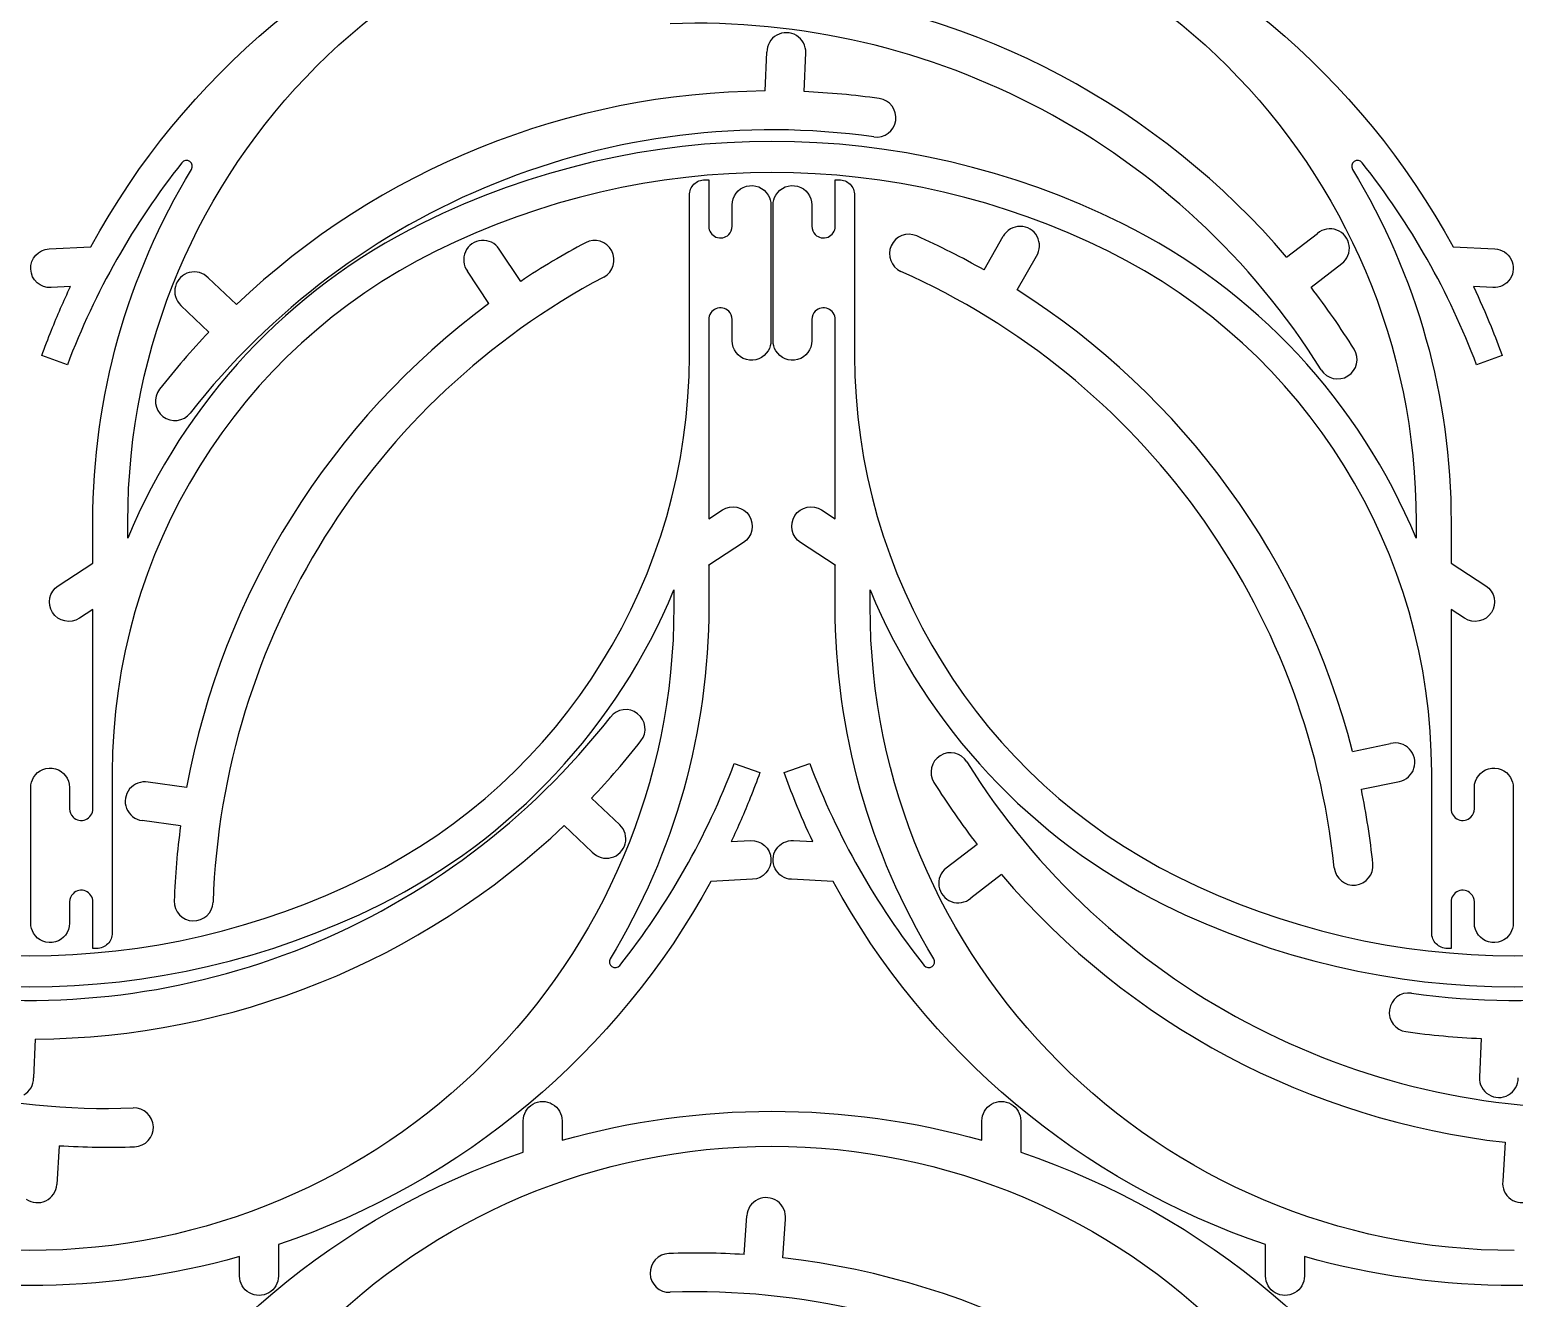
# Model space of a CAD drawing. Extents: x 3 to 3398, y -5 to 2267.
# Drawn here: x 2174 to 2716, y 1263 to 1727 of the extents above; entities that cross this region are included whole.
import ezdxf

# ---------------------------------------------------------------- set-up
doc = ezdxf.new("R2010")
doc.units = 0
doc.layers.add('Capa_1', color=7, linetype='CONTINUOUS')

msp = doc.modelspace()

# ---------------------------------------------------------------- linework, layer by layer
at = {"layer": 'Capa_1', "color": 7}
for points in [[(2442.357894, 1704.342453), (2442.958306, 1718.502954)], [(2456.533416, 1704.096301), (2457.133829, 1718.256802)], [(2420.313781, 1671.920986), (2421.731106, 1671.920986), (2421.731106, 1661.999698)], [(2467.897143, 1654.913084), (2467.897143, 1661.999698), (2467.897143, 1671.920986)], [(2474.983758, 1666.251666), (2474.983758, 1661.999698)], [(2414.644492, 1607.700217), (2414.644492, 1661.999698)], [(2522.25733, 1638.970576), (2529.252075, 1651.29753)], [(2632.774315, 1643.661701), (2644.007826, 1652.303952)], [(2353.03517, 1634.802133), (2345.197581, 1646.611133)], [(2534.409294, 1631.667444), (2541.404038, 1643.994401)], [(2341.422247, 1626.669111), (2333.584658, 1638.478111)], [(2641.697602, 1632.644397), (2652.931113, 1641.286648)], [(2188.60626, 1632.885985), (2181.529523, 1632.512038)], [(2249.179127, 1626.293165), (2238.910515, 1636.062295)], [(2708.089679, 1632.512407), (2701.012957, 1632.886381)], [(2239.153104, 1616.268954), (2228.884495, 1626.038085)], [(2421.731106, 1620.897364), (2421.731106, 1548.092013)], [(2187.458574, 1604.309581), (2178.124598, 1607.67235)], [(2711.494598, 1607.672718), (2702.16062, 1604.30995)], [(2462.951197, 1551.306501), (2462.951395, 1551.306898)], [(2462.951395, 1551.306898), (2467.897143, 1548.092013)], [(2680.08508, 1547.02743), (2680.08508, 1540.94703)], [(2692.840986, 1547.026665), (2692.840986, 1531.829336), (2692.842488, 1531.854848), (2705.511483, 1523.61955)], [(2434.401397, 1539.423666), (2421.73239, 1531.188369), (2421.730891, 1531.21388)], [(2467.897143, 1516.016183), (2467.897143, 1531.213512), (2467.895641, 1531.188), (2455.226646, 1539.423298)], [(2184.107708, 1523.619181), (2196.776715, 1531.854479), (2196.778215, 1531.828967)], [(2480.653049, 1516.015417), (2480.653049, 1522.095817)], [(2196.777999, 1442.145484), (2196.777999, 1514.950835), (2191.832265, 1511.73595)], [(2697.786734, 1511.73595), (2692.840986, 1514.950835)], [(2697.786932, 1511.736347), (2697.786734, 1511.73595)], [(2656.874358, 1463.108745), (2670.759485, 1465.951902)], [(2431.050531, 1458.733266), (2440.384507, 1455.370498)], [(2449.243531, 1455.370129), (2458.577509, 1458.732898)], [(2203.864613, 1455.34263), (2203.864613, 1401.04315)], [(2231.013562, 1449.978281), (2216.963931, 1451.845935)], [(2660.064887, 1449.294746), (2673.950014, 1452.137903)], [(2378.946933, 1446.069401), (2389.215542, 1436.30027)], [(2228.794423, 1435.975375), (2214.744792, 1437.843031)], [(2368.920909, 1436.04519), (2379.189521, 1426.27606)], [(2429.902845, 1430.156863), (2436.979582, 1430.530809)], [(2452.64845, 1430.530441), (2459.725172, 1430.156466)], [(2519.697483, 1429.137357), (2508.463972, 1420.495105)], [(2437.727617, 1416.377339), (2422.474824, 1415.571222)], [(2528.62077, 1418.120053), (2517.387259, 1409.477802)], [(2692.840986, 1408.129764), (2692.840986, 1401.04315), (2692.840986, 1391.121862), (2691.423663, 1391.121862)], [(2198.195325, 1391.121862), (2196.777999, 1391.121862), (2196.777999, 1401.04315)], [(2685.754371, 1396.791181), (2685.754371, 1401.04315)], [(2175.742143, 1357.995902), (2175.14173, 1343.835401)], [(2703.795644, 1358.242054), (2703.195231, 1344.081553)], [(2353.953591, 1316.693563), (2353.953591, 1328.166111)], [(2368.126822, 1328.166111), (2368.126822, 1321.079496)], [(2535.665836, 1328.166111), (2535.665836, 1316.693563)], [(2184.477482, 1319.068707), (2183.594428, 1304.92302)], [(2712.582911, 1320.305648), (2711.699859, 1306.159959)], [(2434.688579, 1279.303954), (2435.571633, 1293.449641)], [(2448.812174, 1278.067013), (2449.695226, 1292.212702)], [(2264.555514, 1282.940192), (2264.555514, 1271.467644)], [(2625.072293, 1271.467644), (2625.072293, 1282.940192)], [(2250.382283, 1271.467644), (2250.382283, 1278.554258)]]:
    msp.add_lwpolyline(points, dxfattribs=at)
for points in [[(2572.683502, 1655.946848)], [(2588.054627, 1407.096)]]:
    msp.add_lwpolyline(points, close=True, dxfattribs=at)
for points in [[(2196.034282, 1647.471626), (2230.154564, 1709.941353), (2286.528475, 1757.287874), (2353.953591, 1780.102655)], [(2209.533908, 1547.02743), (2209.558608, 1676.949081), (2314.887841, 1782.258291), (2444.809494, 1782.258291)], [(2444.809494, 1782.258291), (2574.731147, 1782.258291), (2680.06038, 1676.949081), (2680.08508, 1547.02743)], [(2535.665836, 1780.102655), (2603.090802, 1757.287913), (2659.464613, 1709.941537), (2693.58491, 1647.471994)], [(2632.774315, 1643.661701), (2586.093907, 1698.437164), (2520.326444, 1733.406344), (2448.812174, 1741.476106)], [(2645.399377, 1602.501834), (2594.416625, 1684.091289), (2503.779165, 1732.284082), (2407.629248, 1728.926454)], [(2446.559179, 1724.730013), (2444.317036, 1723.462347), (2442.938587, 1721.078569), (2442.958306, 1718.502954)], [(2453.751323, 1724.605124), (2451.554544, 1725.94987), (2448.801321, 1725.997678), (2446.559179, 1724.730013)], [(2457.133829, 1718.256802), (2457.242958, 1720.83018), (2455.948102, 1723.260379), (2453.751323, 1724.605124)], [(2442.357894, 1704.342453), (2370.391866, 1703.792175), (2301.32941, 1675.889132), (2249.179127, 1626.293165)], [(2483.975922, 1701.592115), (2474.874427, 1702.871243), (2465.716106, 1703.706959), (2456.533416, 1704.096301)], [(2482.003414, 1687.55676), (2386.731184, 1700.946396), (2291.552727, 1662.491804), (2232.320843, 1586.678453)], [(2490.005958, 1693.588379), (2490.550575, 1697.463593), (2487.851029, 1701.046732), (2483.975922, 1701.592115)], [(2572.683502, 1655.946848), (2492.119468, 1695.917799), (2397.499516, 1695.917799), (2316.935483, 1655.946848)], [(2482.003414, 1687.55676), (2485.878736, 1687.012909), (2489.461341, 1689.713164), (2490.005958, 1693.588379)], [(2567.644126, 1645.789689), (2490.255031, 1684.185429), (2399.363946, 1684.185429), (2321.974851, 1645.789689)], [(2229.294531, 1678.144079), (2211.613433, 1655.845132), (2197.500159, 1630.937215), (2187.458574, 1604.309581)], [(2196.778215, 1547.026297), (2196.778222, 1592.409859), (2209.23006, 1636.923523), (2232.777809, 1675.72006)], [(2232.174895, 1678.568399), (2231.253351, 1679.209704), (2229.991993, 1679.023887), (2229.294531, 1678.144079)], [(2232.777809, 1675.72006), (2233.360465, 1676.679762), (2233.09644, 1677.927095), (2232.174895, 1678.568399)], [(2657.444319, 1678.568792), (2656.522769, 1677.927495), (2656.258734, 1676.680164), (2656.841382, 1675.720457)], [(2656.841382, 1675.720457), (2680.38914, 1636.923913), (2692.840981, 1592.410238), (2692.840986, 1547.026665)], [(2660.32468, 1678.144448), (2659.627225, 1679.024262), (2658.365869, 1679.210089), (2657.444319, 1678.568792)], [(2702.16062, 1604.30995), (2692.119041, 1630.937583), (2678.005772, 1655.845499), (2660.32468, 1678.144448)], [(2414.644492, 1666.251666), (2414.644484, 1667.75526), (2415.241779, 1669.197273), (2416.304978, 1670.260478)], [(2416.304978, 1670.260478), (2417.368176, 1671.323682), (2418.810187, 1671.920985), (2420.313781, 1671.920986)], [(2435.443795, 1669.541595), (2438.520334, 1670.387063), (2441.782525, 1669.072328), (2443.413029, 1666.329817)], [(2446.215222, 1666.329817), (2447.845728, 1669.072326), (2451.107917, 1670.387059), (2454.184455, 1669.541592)], [(2467.897143, 1671.920986), (2467.897143, 1671.920986), (2469.314466, 1671.920986), (2469.314466, 1671.920986)], [(2469.314466, 1671.920986), (2470.818061, 1671.920986), (2472.260071, 1671.323683), (2473.323271, 1670.260479)], [(2473.323271, 1670.260479), (2474.38647, 1669.197274), (2474.983765, 1667.755261), (2474.983758, 1666.251666)], [(2414.644492, 1661.999698), (2414.644492, 1661.999698), (2414.644492, 1666.251666), (2414.644492, 1666.251666)], [(2430.235043, 1662.708359), (2430.235064, 1665.898956), (2432.367256, 1668.696128), (2435.443795, 1669.541595)], [(2443.413029, 1666.329817), (2444.064441, 1665.234143), (2444.408264, 1663.983051), (2444.408272, 1662.708359)], [(2445.219978, 1662.708359), (2445.219987, 1663.983051), (2445.56381, 1665.234143), (2446.215222, 1666.329817)], [(2454.184455, 1669.541592), (2457.260993, 1668.696125), (2459.393185, 1665.898955), (2459.393206, 1662.708359)], [(2421.731106, 1661.999698), (2421.731106, 1661.999698), (2421.731106, 1654.913083), (2421.731106, 1654.913083)], [(2430.235043, 1654.913083), (2430.235043, 1654.913083), (2430.235043, 1662.708359), (2430.235043, 1662.708359)], [(2444.408272, 1662.708359), (2444.408272, 1662.708359), (2444.408272, 1613.102088), (2444.408272, 1613.102088)], [(2445.219978, 1613.102088), (2445.219978, 1613.102088), (2445.219978, 1662.708359), (2445.219978, 1662.708359)], [(2459.393206, 1662.708359), (2459.393206, 1662.708359), (2459.393206, 1654.913083), (2459.393206, 1654.913083)], [(2474.983758, 1661.999698), (2474.983758, 1661.999698), (2474.983758, 1607.700217), (2474.983758, 1607.700217)], [(2316.935483, 1655.946848), (2268.402474, 1631.867727), (2230.244532, 1591.01026), (2209.533908, 1540.94703)], [(2421.731106, 1654.913083), (2421.731107, 1653.193324), (2422.767066, 1651.642904), (2424.355916, 1650.98478)], [(2428.989667, 1651.906488), (2429.787067, 1652.703886), (2430.235042, 1653.785391), (2430.235043, 1654.913083)], [(2459.393206, 1654.913083), (2459.393207, 1653.785391), (2459.841181, 1652.703887), (2460.63858, 1651.906488)], [(2465.272333, 1650.984777), (2466.861184, 1651.642901), (2467.897143, 1653.193323), (2467.897143, 1654.913084)], [(2535.484717, 1654.888849), (2532.909111, 1654.912543), (2530.52319, 1653.537748), (2529.252075, 1651.29753)], [(2541.650234, 1651.183475), (2540.420549, 1653.446699), (2538.060323, 1654.865155), (2535.484717, 1654.888849)], [(2680.08508, 1540.94703), (2659.374455, 1591.010261), (2621.216512, 1631.867728), (2572.683502, 1655.946848)], [(2651.092626, 1653.5482), (2648.680316, 1654.450941), (2645.968186, 1653.974631), (2644.007826, 1652.303952)], [(2338.729626, 1649.758846), (2336.161973, 1649.555534), (2333.906468, 1647.975908), (2332.837651, 1645.632447)], [(2345.197581, 1646.611133), (2343.773275, 1648.757184), (2341.297279, 1649.962159), (2338.729626, 1649.758846)], [(2376.708547, 1648.906504), (2368.593431, 1644.591616), (2360.692972, 1639.884598), (2353.03517, 1634.802133)], [(2386.291428, 1645.975712), (2384.454238, 1649.430944), (2380.164143, 1650.743011), (2376.708547, 1648.906504)], [(2424.355916, 1650.98478), (2425.944767, 1650.326657), (2427.773613, 1650.690436), (2428.989667, 1651.906488)], [(2460.63858, 1651.906488), (2461.854634, 1650.690434), (2463.683481, 1650.326654), (2465.272333, 1650.984777)], [(2497.657744, 1651.389225), (2494.082458, 1652.980208), (2489.894339, 1651.372075), (2488.302649, 1647.797104)], [(2522.25733, 1638.970576), (2514.263646, 1643.506481), (2506.054086, 1647.650927), (2497.657744, 1651.389225)], [(2541.404038, 1643.994401), (2542.785673, 1646.168197), (2542.87992, 1648.920251), (2541.650234, 1651.183475)], [(2655.619977, 1647.958421), (2655.238049, 1650.505637), (2653.504936, 1652.645459), (2651.092626, 1653.5482)], [(2174.083956, 1639.21503), (2173.877499, 1643.121379), (2176.875292, 1646.456188), (2180.781488, 1646.665509)], [(2180.781488, 1646.665509), (2180.781488, 1646.665509), (2196.034282, 1647.471626), (2196.034282, 1647.471626)], [(2321.974851, 1645.789689), (2249.626542, 1609.894876), (2203.864604, 1536.10596), (2203.864613, 1455.34263)], [(2332.837651, 1645.632447), (2331.768835, 1643.288985), (2332.054796, 1640.550236), (2333.584658, 1638.478111)], [(2383.36253, 1636.392252), (2386.817399, 1638.230125), (2388.128617, 1642.52048), (2386.291428, 1645.975712)], [(2488.302649, 1647.797104), (2486.71096, 1644.222133), (2488.318264, 1640.033695), (2491.89292, 1638.441299)], [(2685.754371, 1455.34263), (2685.754379, 1536.105962), (2639.992438, 1609.894878), (2567.644126, 1645.789689)], [(2652.931113, 1641.286648), (2654.972581, 1642.857186), (2656.001904, 1645.411205), (2655.619977, 1647.958421)], [(2693.58491, 1647.471994), (2693.58491, 1647.471994), (2708.837713, 1646.665906), (2708.837713, 1646.665906)], [(2708.837713, 1646.665906), (2711.365992, 1646.532282), (2713.630931, 1645.059988), (2714.779349, 1642.803623)], [(2181.529523, 1632.512038), (2177.623024, 1632.308445), (2174.290413, 1635.308682), (2174.083956, 1639.21503)], [(2231.994548, 1638.040374), (2229.501064, 1637.394738), (2227.553751, 1635.447777), (2226.907666, 1632.95441)], [(2238.910515, 1636.062295), (2237.135538, 1637.928779), (2234.488032, 1638.686009), (2231.994548, 1638.040374)], [(2650.178391, 1420.580038), (2640.12186, 1516.261522), (2579.78378, 1599.309765), (2491.89292, 1638.441299)], [(2714.779349, 1642.803623), (2715.927768, 1640.547257), (2715.785193, 1637.849615), (2714.405332, 1635.726873)], [(2181.650761, 1616.947509), (2183.80571, 1622.330219), (2186.125301, 1627.645544), (2188.60626, 1632.885985)], [(2226.907666, 1632.95441), (2226.26158, 1630.461042), (2227.018331, 1627.8134), (2228.884495, 1626.038085)], [(2383.36253, 1636.392252), (2298.415446, 1591.225084), (2244.017499, 1504.170171), (2240.659868, 1408.020255)], [(2657.418987, 1610.012558), (2652.548527, 1617.806915), (2647.301867, 1625.359784), (2641.697602, 1632.644397)], [(2701.012957, 1632.886381), (2703.291567, 1628.073319), (2705.434096, 1623.197002), (2707.437994, 1618.263238)], [(2714.405332, 1635.726873), (2713.025471, 1633.604131), (2710.617958, 1632.378783), (2708.089679, 1632.512407)], [(2656.874358, 1463.108745), (2638.930268, 1532.803949), (2595.148344, 1593.064598), (2534.409294, 1631.667444)], [(2341.422247, 1626.669111), (2283.523953, 1583.923357), (2244.05225, 1520.755428), (2231.013562, 1449.978281)], [(2424.355955, 1624.825598), (2422.767113, 1624.167496), (2421.731142, 1622.617108), (2421.731106, 1620.897364)], [(2428.989667, 1623.903874), (2427.773623, 1625.119915), (2425.944798, 1625.4837), (2424.355955, 1624.825598)], [(2430.235043, 1620.897364), (2430.23502, 1622.025027), (2429.787046, 1623.106497), (2428.989667, 1623.903874)], [(2460.63858, 1623.903874), (2459.841202, 1623.106496), (2459.393229, 1622.025026), (2459.393206, 1620.897364)], [(2465.272294, 1624.825601), (2463.68345, 1625.483703), (2461.854623, 1625.119917), (2460.63858, 1623.903874)], [(2467.897143, 1620.897364), (2467.897109, 1622.617109), (2466.861137, 1624.167499), (2465.272294, 1624.825601)], [(2178.124598, 1607.67235), (2179.245778, 1610.784407), (2180.421345, 1613.8766), (2181.650761, 1616.947509)], [(2239.153104, 1616.268954), (2232.818087, 1609.610051), (2226.810676, 1602.646982), (2221.152163, 1595.404424)], [(2430.235043, 1613.102088), (2430.235043, 1613.102088), (2430.235043, 1620.897364), (2430.235043, 1620.897364)], [(2459.393206, 1620.897364), (2459.393206, 1620.897364), (2459.393206, 1613.102088), (2459.393206, 1613.102088)], [(2467.897143, 1548.092013), (2467.897143, 1548.092013), (2467.897143, 1620.897364), (2467.897143, 1620.897364)], [(2707.437994, 1618.263238), (2708.860684, 1614.76047), (2710.213157, 1611.229591), (2711.494598, 1607.672718)], [(2435.443768, 1606.268803), (2432.367222, 1607.114285), (2430.235038, 1609.911481), (2430.235043, 1613.102088)], [(2444.408272, 1613.102088), (2444.408274, 1611.827377), (2444.064451, 1610.576264), (2443.413029, 1609.480573)], [(2446.215222, 1609.480573), (2445.5638, 1610.576264), (2445.219977, 1611.827377), (2445.219978, 1613.102088)], [(2459.393206, 1613.102088), (2459.39321, 1609.911482), (2457.261027, 1607.114289), (2454.184482, 1606.268806)], [(2296.534255, 1417.253159), (2368.882564, 1453.147972), (2414.644501, 1526.936888), (2414.644492, 1607.700217)], [(2443.413029, 1609.480573), (2441.782519, 1606.738054), (2438.520314, 1605.42332), (2435.443768, 1606.268803)], [(2454.184482, 1606.268806), (2451.107937, 1605.423324), (2447.845733, 1606.738056), (2446.215222, 1609.480573)], [(2474.983758, 1607.700217), (2474.98375, 1526.936886), (2520.745691, 1453.147969), (2593.094003, 1417.253159)], [(2655.163802, 1600.24858), (2658.482461, 1602.322319), (2659.49207, 1606.693489), (2657.418987, 1610.012558)], [(2645.399377, 1602.501834), (2647.473773, 1599.183585), (2651.845142, 1598.17484), (2655.163802, 1600.24858)], [(2221.152163, 1595.404424), (2218.743499, 1592.320233), (2219.290666, 1587.867476), (2222.37438, 1585.458202)], [(2222.37438, 1585.458202), (2225.458095, 1583.048929), (2229.91096, 1583.595215), (2232.320843, 1586.678453)], [(2421.731106, 1548.092013), (2421.731106, 1548.092013), (2426.67684, 1551.306898), (2426.67684, 1551.306898)], [(2426.67684, 1551.306898), (2429.958026, 1553.432953), (2434.341156, 1552.499961), (2436.472023, 1549.221898)], [(2453.161786, 1549.217771), (2455.291192, 1552.493582), (2459.670205, 1553.427915), (2462.951197, 1551.306501)], [(2196.778215, 1531.828967), (2196.778215, 1531.828967), (2196.778215, 1547.026296), (2196.778215, 1547.026297)], [(2209.533908, 1540.94703), (2209.533908, 1540.94703), (2209.533908, 1547.02743), (2209.533908, 1547.02743)], [(2436.472023, 1549.221898), (2438.60289, 1545.943834), (2437.67633, 1541.559341), (2434.401397, 1539.423666)], [(2455.226646, 1539.423298), (2451.956036, 1541.560683), (2451.03238, 1545.94196), (2453.161786, 1549.217771)], [(2421.730891, 1531.21388), (2421.730891, 1531.21388), (2421.730891, 1516.016551), (2421.730891, 1516.016551)], [(2182.037082, 1513.82095), (2179.906215, 1517.099013), (2180.832775, 1521.483507), (2184.107708, 1523.619181)], [(2301.573623, 1407.096), (2350.106632, 1431.17512), (2388.264573, 1472.032587), (2408.975198, 1522.095817)], [(2408.975198, 1522.095817), (2408.975198, 1522.095817), (2408.975198, 1516.015417), (2408.975198, 1516.015417)], [(2480.653049, 1522.095817), (2501.363674, 1472.032587), (2539.521617, 1431.17512), (2588.054627, 1407.096)], [(2705.511483, 1523.61955), (2708.782093, 1521.482164), (2709.705749, 1517.100887), (2707.576343, 1513.825076)], [(2173.699612, 1280.784557), (2043.777959, 1280.784557), (1938.448726, 1386.093767), (1938.424025, 1516.015417)], [(2408.975198, 1516.015417), (2408.950497, 1386.093767), (2303.621264, 1280.784557), (2173.699612, 1280.784557)], [(2191.832265, 1511.73595), (2188.551079, 1509.609895), (2184.167949, 1510.542887), (2182.037082, 1513.82095)], [(2421.730891, 1516.016551), (2421.730883, 1470.632988), (2409.279045, 1426.119324), (2385.731296, 1387.322787)], [(2503.896747, 1387.322391), (2480.348989, 1426.118935), (2467.897148, 1470.63261), (2467.897143, 1516.016183)], [(2715.928635, 1280.784557), (2586.006982, 1280.784557), (2480.677749, 1386.093767), (2480.653049, 1516.015417)], [(2692.840986, 1514.950835), (2692.840986, 1514.950835), (2692.840986, 1442.145484), (2692.840986, 1442.145484)], [(2707.576343, 1513.825076), (2705.446937, 1510.549266), (2701.067924, 1509.614932), (2697.786932, 1511.736347)], [(2136.096622, 1374.781596), (2231.368852, 1361.391959), (2326.54731, 1399.846552), (2385.779193, 1475.659902)], [(2395.725656, 1476.880153), (2392.641941, 1479.289426), (2388.189076, 1478.743141), (2385.779193, 1475.659902)], [(2396.947874, 1466.933931), (2399.356537, 1470.018123), (2398.809371, 1474.470879), (2395.725656, 1476.880153)], [(2678.325646, 1374.781596), (2773.597876, 1361.391959), (2868.776333, 1399.846552), (2928.008217, 1475.659902)], [(2378.946933, 1446.069401), (2385.28195, 1452.728304), (2391.28936, 1459.691373), (2396.947874, 1466.933931)], [(2677.672703, 1463.964453), (2675.900269, 1465.833318), (2673.253822, 1466.594133), (2670.759485, 1465.951902)], [(1973.766684, 1459.27992), (2024.749436, 1377.690465), (2115.386897, 1329.497672), (2211.536813, 1332.8553)], [(2389.214574, 1384.898769), (2406.895672, 1407.197716), (2421.008947, 1432.105632), (2431.050531, 1458.733266)], [(2458.577509, 1458.732898), (2468.619088, 1432.105265), (2482.732357, 1407.197349), (2500.413449, 1384.8984)], [(2506.231283, 1461.533174), (2502.912624, 1459.459435), (2501.903015, 1455.088265), (2503.976098, 1451.769196)], [(2515.995708, 1459.27992), (2513.921312, 1462.598169), (2509.549943, 1463.606914), (2506.231283, 1461.533174)], [(2515.995708, 1459.27992), (2566.97846, 1377.690465), (2657.61592, 1329.497672), (2753.765837, 1332.8553)], [(2679.291461, 1456.955732), (2680.064813, 1459.412581), (2679.445137, 1462.095587), (2677.672703, 1463.964453)], [(2174.100833, 1449.940759), (2174.100831, 1451.215471), (2174.444654, 1452.466583), (2175.096076, 1453.562274)], [(2175.096076, 1453.562274), (2176.726586, 1456.304794), (2179.988792, 1457.619527), (2183.065338, 1456.774045)], [(2183.065338, 1456.774045), (2186.141884, 1455.928562), (2188.274067, 1453.131367), (2188.274062, 1449.940759)], [(2440.384507, 1455.370498), (2439.263327, 1452.258441), (2438.08776, 1449.166247), (2436.858345, 1446.095339)], [(2453.300135, 1444.779609), (2451.877444, 1448.282377), (2450.524972, 1451.813257), (2449.243531, 1455.370129)], [(2673.950014, 1452.137903), (2676.473352, 1452.654572), (2678.51811, 1454.498883), (2679.291461, 1456.955732)], [(2685.754371, 1401.04315), (2685.754371, 1401.04315), (2685.754371, 1455.34263), (2685.754371, 1455.34263)], [(2701.344923, 1449.940759), (2701.344919, 1453.131366), (2703.477102, 1455.928559), (2706.553647, 1456.774041)], [(2706.553647, 1456.774041), (2709.630192, 1457.619524), (2712.892396, 1456.304792), (2714.522907, 1453.562274)], [(2714.522907, 1453.562274), (2715.174329, 1452.466583), (2715.518152, 1451.215471), (2715.518151, 1449.940759)], [(2174.100833, 1400.334489), (2174.100833, 1400.334489), (2174.100833, 1449.940759), (2174.100833, 1449.940759)], [(2188.274062, 1449.940759), (2188.274062, 1449.940759), (2188.274062, 1442.145484), (2188.274062, 1442.145484)], [(2210.20611, 1449.38113), (2208.568334, 1447.393167), (2208.13732, 1444.67344), (2209.08019, 1442.276504)], [(2216.963931, 1451.845935), (2214.430852, 1452.312646), (2211.843886, 1451.369093), (2210.20611, 1449.38113)], [(2503.976098, 1451.769196), (2508.846558, 1443.974839), (2514.093218, 1436.42197), (2519.697483, 1429.137357)], [(2664.27403, 1422.061582), (2663.31331, 1431.202173), (2661.908604, 1440.290631), (2660.064887, 1449.294746)], [(2701.344923, 1442.145484), (2701.344923, 1442.145484), (2701.344923, 1449.940759), (2701.344923, 1449.940759)], [(2715.518151, 1449.940759), (2715.518151, 1449.940759), (2715.518151, 1400.334489), (2715.518151, 1400.334489)], [(2436.858345, 1446.095339), (2434.703395, 1440.712629), (2432.383804, 1435.397303), (2429.902845, 1430.156863)], [(2459.725172, 1430.156466), (2457.446562, 1434.969529), (2455.304033, 1439.845845), (2453.300135, 1444.779609)], [(2188.274062, 1442.145484), (2188.274086, 1441.017821), (2188.722059, 1439.936351), (2189.519438, 1439.138974)], [(2189.519438, 1439.138974), (2190.735482, 1437.922932), (2192.564307, 1437.559148), (2194.15315, 1438.217249)], [(2194.15315, 1438.217249), (2195.741993, 1438.875351), (2196.777964, 1440.42574), (2196.777999, 1442.145484)], [(2209.08019, 1442.276504), (2210.023061, 1439.879568), (2212.191531, 1438.182387), (2214.744792, 1437.843031)], [(2692.840986, 1442.145484), (2692.84102, 1440.425739), (2693.876992, 1438.875348), (2695.465835, 1438.217246)], [(2695.465835, 1438.217246), (2697.054679, 1437.559144), (2698.883506, 1437.92293), (2700.099549, 1439.138974)], [(2700.099549, 1439.138974), (2700.896927, 1439.936351), (2701.3449, 1441.017821), (2701.344923, 1442.145484)], [(2175.742143, 1357.995902), (2247.70817, 1358.54618), (2316.770626, 1386.449224), (2368.920909, 1436.04519)], [(2228.794423, 1435.975375), (2227.583291, 1426.86458), (2226.815983, 1417.700271), (2226.495219, 1408.514928)], [(2391.192371, 1429.383945), (2391.838456, 1431.877313), (2391.081705, 1434.524956), (2389.215542, 1436.30027)], [(2379.189521, 1426.27606), (2380.964498, 1424.409576), (2383.612004, 1423.652346), (2386.105488, 1424.297982)], [(2386.105488, 1424.297982), (2388.598973, 1424.943617), (2390.546285, 1426.890578), (2391.192371, 1429.383945)], [(2436.979582, 1430.530809), (2440.886081, 1430.734403), (2444.218692, 1427.734166), (2444.425149, 1423.827817)], [(2445.95878, 1420.239225), (2444.810361, 1422.495591), (2444.952936, 1425.193232), (2446.332797, 1427.315975)], [(2446.332797, 1427.315975), (2447.712658, 1429.438717), (2450.120171, 1430.664064), (2452.64845, 1430.530441)], [(2444.425149, 1423.827817), (2444.631607, 1419.921469), (2441.633813, 1416.586659), (2437.727617, 1416.377339)], [(2657.966836, 1414.274385), (2661.858695, 1414.683445), (2664.68232, 1418.169643), (2664.27403, 1422.061582)], [(2050.86498, 1417.253159), (2128.254075, 1378.857419), (2219.14516, 1378.857419), (2296.534255, 1417.253159)], [(2422.474824, 1415.571222), (2388.354541, 1353.101495), (2331.98063, 1305.754974), (2264.555514, 1282.940192)], [(2451.900416, 1416.376942), (2449.372137, 1416.510565), (2447.107198, 1417.982859), (2445.95878, 1420.239225)], [(2467.153219, 1415.570854), (2467.153219, 1415.570854), (2451.900416, 1416.376942), (2451.900416, 1416.376942)], [(2625.072293, 1282.940192), (2557.647327, 1305.754935), (2501.273516, 1353.101311), (2467.153219, 1415.570854)], [(2508.463972, 1420.495105), (2506.422504, 1418.924568), (2505.393181, 1416.370549), (2505.775108, 1413.823333)], [(2528.62077, 1418.120053), (2575.301178, 1363.34459), (2641.068641, 1328.37541), (2712.582911, 1320.305648)], [(2593.094003, 1417.253159), (2670.483098, 1378.857419), (2761.374183, 1378.857419), (2838.763278, 1417.253159)], [(2650.178391, 1420.580038), (2650.588221, 1416.688261), (2654.074977, 1413.865325), (2657.966836, 1414.274385)], [(2189.519438, 1411.136359), (2188.722038, 1410.338961), (2188.274063, 1409.257457), (2188.274062, 1408.129764)], [(2194.153189, 1412.058067), (2192.564339, 1412.716191), (2190.735493, 1412.352412), (2189.519438, 1411.136359)], [(2196.777999, 1408.129764), (2196.777998, 1409.849523), (2195.74204, 1411.399944), (2194.153189, 1412.058067)], [(2505.775108, 1413.823333), (2506.157036, 1411.276116), (2507.89015, 1409.136295), (2510.302459, 1408.233554)], [(2695.465796, 1412.05807), (2693.876945, 1411.399946), (2692.840986, 1409.849525), (2692.840986, 1408.129764)], [(2700.099549, 1411.136359), (2698.883495, 1412.352414), (2697.054648, 1412.716194), (2695.465796, 1412.05807)], [(2701.344923, 1408.129764), (2701.344922, 1409.257456), (2700.896948, 1410.338961), (2700.099549, 1411.136359)], [(2045.825603, 1407.096), (2126.389637, 1367.125048), (2221.009589, 1367.125048), (2301.573623, 1407.096)], [(2188.274062, 1408.129764), (2188.274062, 1408.129764), (2188.274062, 1400.334489), (2188.274062, 1400.334489)], [(2196.777999, 1401.04315), (2196.777999, 1401.04315), (2196.777999, 1408.129764), (2196.777999, 1408.129764)], [(2226.495219, 1408.514928), (2226.359411, 1404.603988), (2229.419343, 1401.323248), (2233.330256, 1401.186667)], [(2233.330256, 1401.186667), (2237.241169, 1401.050086), (2240.522514, 1404.109369), (2240.659868, 1408.020255)], [(2510.302459, 1408.233554), (2512.714769, 1407.330813), (2515.426899, 1407.807123), (2517.387259, 1409.477802)], [(2588.054627, 1407.096), (2668.618661, 1367.125048), (2763.238613, 1367.125048), (2843.802646, 1407.096)], [(2701.344923, 1400.334489), (2701.344923, 1400.334489), (2701.344923, 1408.129764), (2701.344923, 1408.129764)], [(2175.096076, 1396.71303), (2174.444664, 1397.808705), (2174.100842, 1399.059796), (2174.100833, 1400.334489)], [(2188.274062, 1400.334489), (2188.274042, 1397.143892), (2186.141849, 1394.34672), (2183.06531, 1393.501252)], [(2203.864613, 1401.04315), (2203.864613, 1401.04315), (2203.864613, 1396.791181), (2203.864613, 1396.791181)], [(2706.553674, 1393.501256), (2703.477136, 1394.346723), (2701.344944, 1397.143893), (2701.344923, 1400.334489)], [(2715.518151, 1400.334489), (2715.518142, 1399.059796), (2715.174319, 1397.808705), (2714.522907, 1396.71303)], [(2183.06531, 1393.501252), (2179.988771, 1392.655785), (2176.726581, 1393.97052), (2175.096076, 1396.71303)], [(2203.864613, 1396.791181), (2203.864621, 1395.287587), (2203.267326, 1393.845574), (2202.204127, 1392.78237)], [(2687.414858, 1392.782369), (2686.351659, 1393.845573), (2685.754364, 1395.287587), (2685.754371, 1396.791181)], [(2714.522907, 1396.71303), (2712.892401, 1393.970522), (2709.630212, 1392.655789), (2706.553674, 1393.501256)], [(2202.204127, 1392.78237), (2201.140929, 1391.719165), (2199.698919, 1391.121862), (2198.195325, 1391.121862)], [(2691.423663, 1391.121862), (2689.920068, 1391.121862), (2688.478058, 1391.719164), (2687.414858, 1392.782369)], [(2385.731296, 1387.322787), (2385.14864, 1386.363086), (2385.412666, 1385.115753), (2386.33421, 1384.474448)], [(2386.33421, 1384.474448), (2387.255755, 1383.833144), (2388.517112, 1384.01896), (2389.214574, 1384.898769)], [(2500.413449, 1384.8984), (2501.110904, 1384.018586), (2502.372259, 1383.832758), (2503.293809, 1384.474056)], [(2503.293809, 1384.474056), (2504.215359, 1385.115353), (2504.479395, 1386.362684), (2503.896747, 1387.322391)], [(2678.325646, 1374.781596), (2674.450324, 1375.325446), (2670.867719, 1372.625191), (2670.323102, 1368.749977)], [(2670.323102, 1368.749977), (2669.778485, 1364.874762), (2672.478031, 1361.291623), (2676.353138, 1360.74624)], [(2676.353138, 1360.74624), (2685.454633, 1359.467112), (2694.612954, 1358.631397), (2703.795644, 1358.242054)], [(2171.540858, 1337.608342), (2173.783, 1338.876008), (2175.161449, 1341.259786), (2175.14173, 1343.835401)], [(2703.195231, 1344.081553), (2703.086102, 1341.508176), (2704.380958, 1339.077977), (2706.577737, 1337.733231)], [(2713.769881, 1337.608342), (2716.012024, 1338.876008), (2717.390473, 1341.259786), (2717.370754, 1343.835401)], [(2353.953591, 1328.166111), (2353.953591, 1330.697914), (2355.304292, 1333.037398), (2357.496899, 1334.3033)], [(2357.496899, 1334.3033), (2359.689505, 1335.569202), (2362.390908, 1335.569202), (2364.583514, 1334.3033)], [(2364.583514, 1334.3033), (2366.776121, 1333.037398), (2368.126822, 1330.697914), (2368.126822, 1328.166111)], [(2368.126822, 1321.079496), (2418.277587, 1335.17173), (2471.341843, 1335.17173), (2521.492608, 1321.079496)], [(2521.492608, 1328.166111), (2521.492608, 1330.697914), (2522.843309, 1333.037397), (2525.035915, 1334.303298)], [(2525.035915, 1334.303298), (2527.228521, 1335.5692), (2529.929923, 1335.5692), (2532.122529, 1334.303298)], [(2532.122529, 1334.303298), (2534.315135, 1333.037397), (2535.665836, 1330.697914), (2535.665836, 1328.166111)], [(2706.577737, 1337.733231), (2708.774516, 1336.388485), (2711.527739, 1336.340677), (2713.769881, 1337.608342)], [(2218.865043, 1326.020229), (2218.72848, 1329.931143), (2215.447754, 1332.991089), (2211.536813, 1332.8553)], [(2212.031421, 1318.690648), (2215.942308, 1318.827984), (2219.001606, 1322.109315), (2218.865043, 1326.020229)], [(2521.492608, 1321.079496), (2521.492608, 1321.079496), (2521.492608, 1328.166111), (2521.492608, 1328.166111)], [(2184.477482, 1319.068707), (2193.650568, 1318.496063), (2202.846077, 1318.369894), (2212.031421, 1318.690648)], [(2209.533908, 1083.618337), (2209.558608, 1213.539988), (2314.887841, 1318.849198), (2444.809494, 1318.849198)], [(2444.809494, 1318.849198), (2574.731147, 1318.849198), (2680.06038, 1213.539988), (2680.08508, 1083.618337)], [(2196.034282, 1184.062533), (2230.154564, 1246.53226), (2286.528475, 1293.878781), (2353.953591, 1316.693563)], [(2535.665836, 1316.693563), (2603.090802, 1293.87882), (2659.464613, 1246.532444), (2693.58491, 1184.062901)], [(2179.566897, 1298.962953), (2181.892224, 1300.070729), (2183.434005, 1302.352305), (2183.594428, 1304.92302)], [(2711.699859, 1306.159959), (2711.410983, 1303.600495), (2712.532696, 1301.08565), (2714.630062, 1299.590537)], [(2172.401038, 1299.590537), (2174.498404, 1298.095423), (2177.241571, 1297.855178), (2179.566897, 1298.962953)], [(2439.599164, 1299.409708), (2437.273838, 1298.301932), (2435.732056, 1296.020355), (2435.571633, 1293.449641)], [(2446.765023, 1298.782124), (2444.667657, 1300.277238), (2441.92449, 1300.517483), (2439.599164, 1299.409708)], [(2449.695226, 1292.212702), (2449.984102, 1294.772166), (2448.862389, 1297.287011), (2446.765023, 1298.782124)], [(2714.630062, 1299.590537), (2716.727428, 1298.095423), (2719.470595, 1297.855178), (2721.795921, 1298.962953)], [(2407.13464, 1279.682013), (2403.223753, 1279.544677), (2400.164455, 1276.263346), (2400.301019, 1272.352432)], [(2434.688579, 1279.303954), (2425.515493, 1279.876598), (2416.319984, 1280.002767), (2407.13464, 1279.682013)], [(2250.382283, 1278.554258), (2200.231518, 1264.462024), (2147.167262, 1264.462024), (2097.016498, 1278.554258)], [(2632.774315, 1180.252608), (2586.093907, 1235.028071), (2520.326444, 1269.997251), (2448.812174, 1278.067013)], [(2792.611307, 1278.554258), (2742.460542, 1264.462024), (2689.396286, 1264.462024), (2639.245521, 1278.554258)], [(2639.245521, 1278.554258), (2639.245521, 1278.554258), (2639.245521, 1271.467644), (2639.245521, 1271.467644)], [(2253.925591, 1265.330455), (2251.732984, 1266.596357), (2250.382283, 1268.93584), (2250.382283, 1271.467644)], [(2264.555514, 1271.467644), (2264.555514, 1268.93584), (2263.204813, 1266.596357), (2261.012207, 1265.330455)], [(2400.301019, 1272.352432), (2400.437582, 1268.441518), (2403.718307, 1265.381572), (2407.629248, 1265.517361)], [(2645.399377, 1139.092741), (2594.416625, 1220.682196), (2503.779165, 1268.874989), (2407.629248, 1265.517361)], [(2628.6156, 1265.330456), (2626.422994, 1266.596358), (2625.072293, 1268.935841), (2625.072293, 1271.467644)], [(2639.245521, 1271.467644), (2639.245521, 1268.935841), (2637.89482, 1266.596358), (2635.702214, 1265.330456)], [(2261.012207, 1265.330455), (2258.8196, 1264.064553), (2256.118197, 1264.064553), (2253.925591, 1265.330455)], [(2635.702214, 1265.330456), (2633.509608, 1264.064555), (2630.808206, 1264.064555), (2628.6156, 1265.330456)]]:
    msp.add_open_spline(points, degree=3, dxfattribs=at)

doc.saveas('drawing.dxf')
